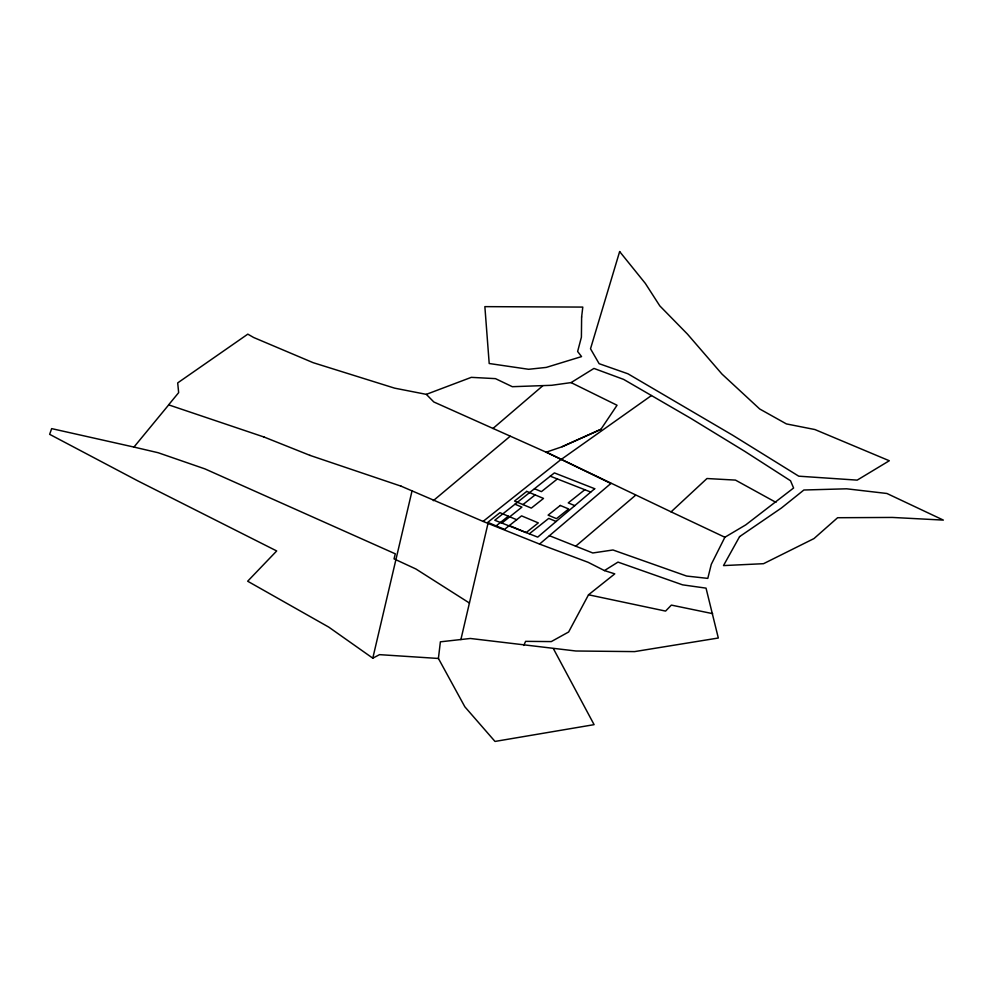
<?xml version="1.0" encoding="UTF-8"?>
<svg xmlns="http://www.w3.org/2000/svg" width="993" height="993" viewBox="0 0 993 993"><rect width="100%" height="100%" fill="white"/><g stroke="black" fill="none" stroke-linecap="round" stroke-linejoin="round"><path stroke-width="1.49" d="M553.399 648.665L594.099 724.654L494.998 741.436L464.861 706.817L438.409 658.433L440.383 641.826L470.322 638.474L575.853 650.998L634.577 651.607L718.311 638.015L706.035 588.141L682.563 584.84L617.994 562.1L604.427 570.578L588.166 562.323L539.559 544.077L483.082 521.412L401.06 486.16M438.484 658.471L379.537 654.648L372.785 658.173L411.996 491.088M460.889 639.579L488.01 523.398M523.758 645.438L525.62 641.354L551.276 641.59L568.629 631.995L588.526 594.782L614.791 573.855L604.427 570.578M263.977 437.007L168.611 404.846L178.653 392.645L177.697 382.901L247.816 334.144L253.649 337.496L313.118 362.668L394.618 388.151L426.32 394.358L471.303 377.352L495.482 378.643L512.326 386.699L551.649 385.296L571.074 382.603L593.963 368.428L623.641 379.4L690.557 418.214L744.663 451.281L790.527 480.761L793.593 488.01L745.755 524.875L724.878 537.25L711.286 564.322L707.798 578.385L686.622 576.052L612.979 549.985L592.771 552.977L549.39 535.686M372.785 658.173L328.745 627.104L247.667 581.228L276.687 550.954L137.828 480.885L49.65 434.326L51.661 428.616L133.956 447.073L168.698 404.883M426.32 394.358L433.829 401.979L549.055 453.503L671.094 511.854L706.966 478.527L735.478 480.103L775.955 502.371M492.925 428.504L542.712 385.843M575.518 546.361L635.607 495.222M539.559 544.077L610.869 483.492M433.308 500.671L510.179 436.25M483.082 521.412L561.182 459.374M496.14 525.88L508.329 516.199M522.951 504.581L535.128 494.899M501.862 523.063L521.921 507.125L514.982 504.221M557.371 478.961L541.421 491.634L534.482 488.73M529.306 533.824L548.744 518.383L556.13 521.474M584.815 489.735L568.244 502.892L574.773 505.636M561.281 459.387L651.458 395.537M562.137 446.689L600.914 429.299L617.038 405.256L571.074 382.603M601.001 429.324L562.224 446.713L546.2 452.187M712.651 613.649L671.367 605.097L665.583 611.092L588.526 594.782M133.956 447.073L158.123 452.721L204.943 468.895L395.301 553.833L394.035 558.873L415.881 568.977L469.441 603.036M309.89 455.353L401.147 486.198M550.271 476.181L590.748 492.056M263.902 436.97L309.977 455.377M516.708 519.724L499.938 512.686L487.749 522.368L504.518 529.393L521.561 515.864L538.318 522.901L526.141 532.583L509.372 525.545M671.007 511.817L724.878 537.25M546.349 452.187L610.956 483.517M581.625 316.978L581.401 337.198L577.628 351.485L581.55 356.599L546.262 367.41L528.611 369.284L489.201 363.512L484.869 306.638L582.792 307.085L581.625 316.978M619.644 251.564L590.512 348.779L599.127 363.686L627.961 373.802L732.66 435.219L798.744 476.181L857.182 480.128L889.294 460.752L814.918 429.547L786.394 423.912L759.695 408.979L721.961 374.051L687.454 334.107L659.799 305.869L645.338 283.415L619.644 251.564M739.586 536.63L723.5 565.588L763.53 563.689L813.975 538.578L837.608 517.725L892.372 517.44L943.35 520.096L886.923 493.484L846.619 488.804L803.871 490.008L781.404 508.019L739.586 536.63M594.695 488.717L537.709 537.126L494.775 520.27L554.392 472.904L594.695 488.717M526.749 491.386L514.56 501.068L531.329 508.106L543.519 498.424L526.749 491.386M560.275 505.449L548.099 515.131L556.477 518.656L568.666 508.975L560.275 505.449"/></g></svg>
